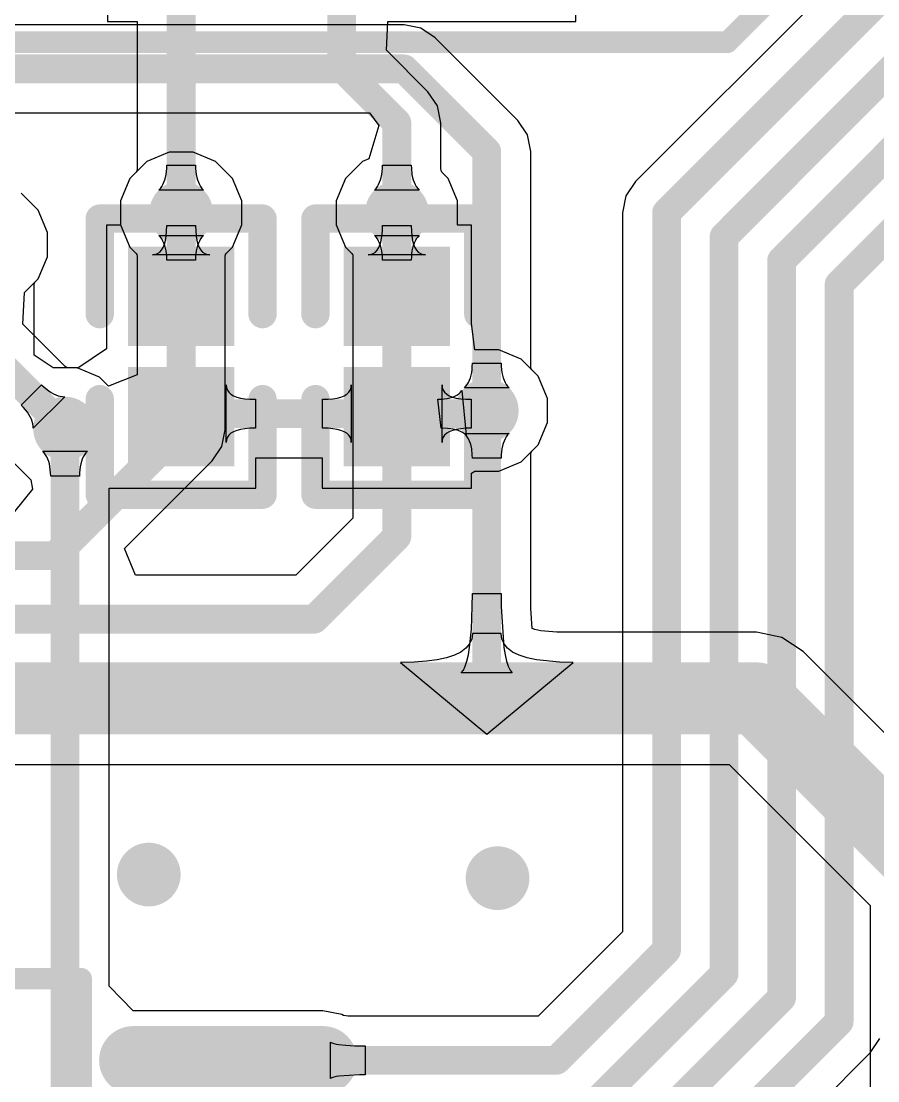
# Model space of a CAD drawing. Header units: millimetres. Extents: x -27 to 79, y -14 to 66.
# Drawn here: x 59.9 to 65.96, y 24.42 to 31.91 of the extents above; entities that cross this region are included whole.
import ezdxf

# ---------------------------------------------------------------- set-up
doc = ezdxf.new("R2010")
doc.units = ezdxf.units.MM
for name, color, linetype in [('BottomLayer', 5, 'Continuous'), ('TopLayer', 1, 'Continuous'), ('TopOverlay', 2, 'Continuous'), ('TopPaste', 8, 'Continuous'), ('TopSolder', 216, 'Continuous'), ('ViaHoleLayer', 16, 'Continuous')]:
    doc.layers.add(name, color=color, linetype=linetype)

msp = doc.modelspace()

# ---------------------------------------------------------------- hatches: boundary and pattern name
at = {"layer": 'BottomLayer'}
h = msp.add_hatch(color=5, dxfattribs=at)
edge = h.paths.add_edge_path()
edge.add_arc((61.03465059999999, 30.5546506), 0.22499828, 0, 360)
h = msp.add_hatch(color=5, dxfattribs=at)
edge = h.paths.add_edge_path()
edge.add_arc((62.55865059999999, 30.5546506), 0.22499828, 0, 360)
h = msp.add_hatch(color=5, dxfattribs=at)
edge = h.paths.add_edge_path()
edge.add_arc((63.19365059999999, 29.1576506), 0.22499828, 0, 360)
h = msp.add_hatch(color=5, dxfattribs=at)
edge = h.paths.add_edge_path()
edge.add_arc((60.21467256, 29.0306506), 0.22499828, 0, 360)
h = msp.add_hatch(color=5, dxfattribs=at)
edge = h.paths.add_edge_path()
edge.add_arc((60.8060506, 25.8810506), 0.22499828, 0, 360)
h = msp.add_hatch(color=5, dxfattribs=at)
edge = h.paths.add_edge_path()
edge.add_arc((63.2698506, 25.8556506), 0.22499828, 0, 360)
at = {"layer": 'TopLayer'}
h = msp.add_hatch(color=1, dxfattribs=at)
edge = h.paths.add_edge_path()
edge.add_arc((61.03465059999999, 30.5546506), 0.22499828, 0, 360)
h = msp.add_hatch(color=1, dxfattribs=at)
edge = h.paths.add_edge_path()
edge.add_arc((62.55865059999999, 30.5546506), 0.22499828, 0, 360)
for points in [[(61.35965375999999, 30.26364788), (61.35965375999999, 29.66364908), (60.70965252, 29.66364908), (60.70965252, 30.26364788)], [(62.88365375999999, 30.26364788), (62.88365375999999, 29.66364908), (62.23365252, 29.66364908), (62.23365252, 30.26364788)], [(61.35965375999999, 29.41364704), (61.35965375999999, 28.81364824), (60.70965252, 28.81364824), (60.70965252, 29.41364704)], [(62.88365375999999, 29.41364704), (62.88365375999999, 28.81364824), (62.23365252, 28.81364824), (62.23365252, 29.41364704)]]:
    msp.add_hatch(color=1, dxfattribs=at).paths.add_polyline_path(points)
h = msp.add_hatch(color=1, dxfattribs=at)
edge = h.paths.add_edge_path()
edge.add_arc((63.19365059999999, 29.1576506), 0.22499828, 0, 360)
h = msp.add_hatch(color=1, dxfattribs=at)
edge = h.paths.add_edge_path()
edge.add_arc((60.21467256, 29.0306506), 0.22499828, 0, 360)
h = msp.add_hatch(color=1, dxfattribs=at)
edge = h.paths.add_edge_path()
edge.add_arc((60.8060506, 25.8810506), 0.22499828, 0, 360)
h = msp.add_hatch(color=1, dxfattribs=at)
edge = h.paths.add_edge_path()
edge.add_arc((63.2698506, 25.8556506), 0.22499828, 0, 360)
h = msp.add_hatch(color=1, dxfattribs=at)
edge = h.paths.add_edge_path()
edge.add_arc((62.03665519999999, 24.5696486), 0.1400048, 270, 450)
edge.add_line((62.03665519999999, 24.7096534), (60.6966528, 24.7096534))
edge.add_arc((60.6966528, 24.5696486), 0.1400048, 90, 270)
edge.add_line((60.6966528, 24.4296438), (62.03665519999999, 24.4296438))
at = {"layer": 'TopPaste'}
for points in [[(61.35965375999999, 30.26364788), (61.35965375999999, 29.66364908), (60.70965252, 29.66364908), (60.70965252, 30.26364788)], [(62.88365375999999, 30.26364788), (62.88365375999999, 29.66364908), (62.23365252, 29.66364908), (62.23365252, 30.26364788)], [(61.35965375999999, 29.41364704), (61.35965375999999, 28.81364824), (60.70965252, 28.81364824), (60.70965252, 29.41364704)], [(62.88365375999999, 29.41364704), (62.88365375999999, 28.81364824), (62.23365252, 28.81364824), (62.23365252, 29.41364704)]]:
    msp.add_hatch(color=8, dxfattribs=at).paths.add_polyline_path(points)
h = msp.add_hatch(color=8, dxfattribs=at)
edge = h.paths.add_edge_path()
edge.add_arc((62.03665519999999, 24.5696486), 0.1400048, 270, 450)
edge.add_line((62.03665519999999, 24.7096534), (60.6966528, 24.7096534))
edge.add_arc((60.6966528, 24.5696486), 0.1400048, 90, 270)
edge.add_line((60.6966528, 24.4296438), (62.03665519999999, 24.4296438))
at = {"layer": 'TopSolder'}
for points in [[(61.41045376, 30.31444788), (61.41045376, 29.61284908), (60.65885252, 29.61284908), (60.65885252, 30.31444788)], [(62.93445376, 30.31444788), (62.93445376, 29.61284908), (62.18285252, 29.61284908), (62.18285252, 30.31444788)], [(61.41045376, 29.46444704), (61.41045376, 28.76284824), (60.65885252, 28.76284824), (60.65885252, 29.46444704)], [(62.93445376, 29.46444704), (62.93445376, 28.76284824), (62.18285252, 28.76284824), (62.18285252, 29.46444704)]]:
    msp.add_hatch(color=216, dxfattribs=at).paths.add_polyline_path(points)
h = msp.add_hatch(color=216, dxfattribs=at)
edge = h.paths.add_edge_path()
edge.add_arc((62.03665519999999, 24.5696486), 0.2416048, 270, 450)
edge.add_line((62.03665519999999, 24.8112534), (60.6966528, 24.8112534))
edge.add_arc((60.6966528, 24.5696486), 0.2416048, 90, 270)
edge.add_line((60.6966528, 24.3280438), (62.03665519999999, 24.3280438))
at = {"layer": 'ViaHoleLayer'}
h = msp.add_hatch(color=16, dxfattribs=at)
edge = h.paths.add_edge_path()
edge.add_arc((61.03465059999999, 30.5546506), 0.0999998, 0, 360)
h = msp.add_hatch(color=16, dxfattribs=at)
edge = h.paths.add_edge_path()
edge.add_arc((62.55865059999999, 30.5546506), 0.0999998, 0, 360)
h = msp.add_hatch(color=16, dxfattribs=at)
edge = h.paths.add_edge_path()
edge.add_arc((63.19365059999999, 29.1576506), 0.0999998, 0, 360)
h = msp.add_hatch(color=16, dxfattribs=at)
edge = h.paths.add_edge_path()
edge.add_arc((60.21467256, 29.0306506), 0.0999998, 0, 360)
h = msp.add_hatch(color=16, dxfattribs=at)
edge = h.paths.add_edge_path()
edge.add_arc((60.8060506, 25.8810506), 0.0999998, 0, 360)
h = msp.add_hatch(color=16, dxfattribs=at)
edge = h.paths.add_edge_path()
edge.add_arc((63.2698506, 25.8556506), 0.0999998, 0, 360)

# ---------------------------------------------------------------- linework, layer by layer
at = {"layer": 'BottomLayer'}
for p, q in [((62.6094506, 31.88142214), (58.03859614, 31.88142214)), ((62.72837848, 31.85776712), (62.6094506, 31.88142214)), ((62.82919869999999, 31.7903987), (62.72837848, 31.85776712)), ((63.41339869999999, 31.20619869999999), (62.82919869999999, 31.7903987)), ((58.0420607, 31.25987906), (62.36523468, 31.25987906)), ((62.36523468, 31.25987906), (62.43125944, 31.17058282)), ((63.48076712, 31.10537848), (63.41339869999999, 31.20619869999999)), ((62.43125944, 31.17058282), (62.36136625999999, 30.93641006)), ((63.50442214, 30.9864506), (63.48076712, 31.10537848)), ((60.94947677999999, 30.98284888), (60.79209583999999, 30.91765978)), ((61.11982442, 30.98284888), (60.94947677999999, 30.98284888)), ((61.27720536, 30.91765978), (61.11982442, 30.98284888)), ((63.50442214, 29.4670607), (63.50442214, 30.9864506)), ((60.79209583999999, 30.91765978), (60.67164142, 30.79720536)), ((61.39765978, 30.79720536), (61.27720536, 30.91765978)), ((62.31609584, 30.91765978), (62.19564142, 30.79720536)), ((62.36136625999999, 30.93641006), (62.31609584, 30.91765978)), ((60.67164142, 30.79720536), (60.60645231999999, 30.63982442)), ((61.46284888, 30.63982442), (61.39765978, 30.79720536)), ((62.19564142, 30.79720536), (62.13045231999999, 30.63982442)), ((60.02433258, 30.57211564), (59.90387816, 30.69257006)), ((60.60645231999999, 30.63982442), (60.60645231999999, 30.46947678)), ((61.46284888, 30.46947678), (61.46284888, 30.63982442)), ((62.13045231999999, 30.63982442), (62.13045231999999, 30.46947678)), ((60.08952168, 30.4147347), (60.02433258, 30.57211564)), ((60.60645231999999, 30.46947678), (60.67164142, 30.31209584)), ((61.39765978, 30.31209584), (61.46284888, 30.46947678)), ((62.13045231999999, 30.46947678), (62.19564142, 30.31209584)), ((60.08952168, 30.24438706), (60.08952168, 30.4147347)), ((60.88777256, 30.38235478), (60.87715028, 30.39396766)), ((60.87715028, 30.39396766), (61.19215092, 30.39396766)), ((60.89727469999999, 30.36943126), (60.88777256, 30.38235478)), ((61.18152863999999, 30.38235478), (61.1720265, 30.36943126)), ((61.19215092, 30.39396766), (61.18152863999999, 30.38235478)), ((62.41177256, 30.38235478), (62.40115028, 30.39396766)), ((62.40115028, 30.39396766), (62.71615092, 30.39396766)), ((62.42127469999999, 30.36943126), (62.41177256, 30.38235478)), ((62.70552863999999, 30.38235478), (62.6960265, 30.36943126)), ((62.71615092, 30.39396766), (62.70552863999999, 30.38235478)), ((60.67164142, 30.31209584), (60.71609904, 30.26763822)), ((60.90565924, 30.35519964), (60.89727469999999, 30.36943126)), ((60.91292617999999, 30.33965738), (60.90565924, 30.35519964)), ((60.91907552, 30.32280448), (60.91292617999999, 30.33965738)), ((60.92410726, 30.30464348), (60.91907552, 30.32280448)), ((61.15022568, 30.32280448), (61.14519394, 30.30464348)), ((61.15637502, 30.33965738), (61.15022568, 30.32280448)), ((61.16364195999999, 30.35519964), (61.15637502, 30.33965738)), ((61.1720265, 30.36943126), (61.16364195999999, 30.35519964)), ((61.35319962, 30.26763568), (61.39765978, 30.31209584)), ((62.19564142, 30.31209584), (62.24009904, 30.26763822)), ((62.42965924, 30.35519964), (62.42127469999999, 30.36943126)), ((62.43692617999999, 30.33965738), (62.42965924, 30.35519964)), ((62.44307551999999, 30.32280448), (62.43692617999999, 30.33965738)), ((62.44810725999999, 30.30464348), (62.44307551999999, 30.32280448)), ((62.67422568, 30.32280448), (62.66919394, 30.30464348)), ((62.68037502, 30.33965738), (62.67422568, 30.32280448)), ((62.68764195999999, 30.35519964), (62.68037502, 30.33965738)), ((62.6960265, 30.36943126), (62.68764195999999, 30.35519964)), ((60.02433258, 30.08700611999999), (60.08952168, 30.24438706)), ((60.71609904, 30.26763822), (60.72053642, 30.26031286)), ((60.72053642, 30.26031286), (60.72085645999999, 30.25962706)), ((60.72085645999999, 30.25962706), (60.7213924, 30.25889808)), ((60.7213924, 30.25889808), (60.72213662, 30.25767126)), ((60.72213662, 30.25767126), (60.72245411999999, 30.25652064)), ((60.72245411999999, 30.25652064), (60.72296974, 30.2539527)), ((60.72296974, 30.2539527), (60.72387906, 30.2452405)), ((60.72387906, 30.2452405), (60.72387906, 29.41082256)), ((60.92801885999999, 30.2851693), (60.92410726, 30.30464348)), ((60.93249179999999, 30.24229664), (60.92801885999999, 30.2851693)), ((60.93305059999999, 30.21889562), (60.93249179999999, 30.24229664)), ((61.1368094, 30.24229664), (61.1362506, 30.21889562)), ((61.13848579999999, 30.26438956), (61.1368094, 30.24229664)), ((61.14128234, 30.2851693), (61.13848579999999, 30.26438956)), ((61.14519394, 30.30464348), (61.14128234, 30.2851693)), ((61.34542214, 30.24870506), (61.34571678, 30.25089708)), ((61.34542214, 29.02265213999999), (61.34542214, 30.24870506)), ((61.34571678, 30.25089708), (61.34684708, 30.25652572)), ((61.34684708, 30.25652572), (61.34716712, 30.2576738)), ((61.34716712, 30.2576738), (61.34789102, 30.25887014)), ((61.34789102, 30.25887014), (61.34844727999999, 30.25962706)), ((61.34844727999999, 30.25962706), (61.34878002, 30.2603408)), ((61.34878002, 30.2603408), (61.35319962, 30.26763568)), ((62.24009904, 30.26763822), (62.24453642, 30.26031286)), ((62.24453642, 30.26031286), (62.24485645999999, 30.25962706)), ((62.24485645999999, 30.25962706), (62.2453924, 30.25889808)), ((62.2453924, 30.25889808), (62.24613662, 30.25767126)), ((62.24613662, 30.25767126), (62.24645412, 30.25652064)), ((62.24645412, 30.25652064), (62.24696974, 30.2539527)), ((62.24696974, 30.2539527), (62.24787906, 30.2452405)), ((62.24787906, 30.2452405), (62.24787906, 28.39737526)), ((62.45201886, 30.2851693), (62.44810725999999, 30.30464348)), ((62.45649179999999, 30.24229664), (62.45201886, 30.2851693)), ((62.4570506, 30.21889562), (62.45649179999999, 30.24229664)), ((62.6608094, 30.24229664), (62.6602506, 30.21889562)), ((62.66248579999999, 30.26438956), (62.6608094, 30.24229664)), ((62.66528234, 30.2851693), (62.66248579999999, 30.26438956)), ((62.66919394, 30.30464348), (62.66528234, 30.2851693)), ((61.1362506, 30.21889562), (60.93305059999999, 30.21889562)), ((62.6602506, 30.21889562), (62.4570506, 30.21889562)), ((59.92907241999999, 29.99174596), (60.02433258, 30.08700611999999)), ((59.91631654, 29.76850282), (59.92907241999999, 29.99174596)), ((60.21564284, 29.46917651999999), (59.91631654, 29.76850282)), ((63.09149179999999, 29.47000456), (63.09205059999999, 29.49340558)), ((63.09205059999999, 29.49340558), (63.2952506, 29.49340558)), ((63.2952506, 29.49340558), (63.2958094, 29.47000456)), ((60.22242718, 29.46367488), (60.21564284, 29.46917651999999)), ((60.22461412, 29.46221946), (60.22242718, 29.46367488)), ((60.22565806, 29.46162764), (60.22461412, 29.46221946)), ((60.2270449, 29.46128728), (60.22565806, 29.46162764)), ((60.22793135999999, 29.46115266), (60.2270449, 29.46128728)), ((60.22864001999999, 29.46089612), (60.22793135999999, 29.46115266)), ((60.23697121999999, 29.45884888), (60.22864001999999, 29.46089612)), ((60.29984637999999, 29.45884888), (60.23697121999999, 29.45884888)), ((60.45722732, 29.39365978), (60.29984637999999, 29.45884888)), ((60.72387906, 29.41082256), (60.52067906, 29.33020804)), ((63.07807552, 29.38949672), (63.08310726, 29.40765772)), ((63.08310726, 29.40765772), (63.08701885999999, 29.4271319)), ((63.08701885999999, 29.4271319), (63.0898154, 29.44791164)), ((63.0898154, 29.44791164), (63.09149179999999, 29.47000456)), ((63.2958094, 29.47000456), (63.30028234, 29.4271319)), ((63.30028234, 29.4271319), (63.30419394, 29.40765772)), ((63.30419394, 29.40765772), (63.30922568, 29.38949672)), ((63.50533146, 29.4583485), (63.50442214, 29.4670607)), ((63.50584708, 29.45578056), (63.50533146, 29.4583485)), ((63.50616457999999, 29.45462994), (63.50584708, 29.45578056)), ((63.50690879999999, 29.45340312), (63.50616457999999, 29.45462994)), ((63.50744474, 29.45267414), (63.50690879999999, 29.45340312)), ((63.50776478, 29.45198834), (63.50744474, 29.45267414)), ((63.51220215999999, 29.44466298), (63.50776478, 29.45198834)), ((63.55665978, 29.40020536), (63.51220215999999, 29.44466298)), ((59.90541739999999, 29.19622304), (60.04910012, 29.33990576)), ((60.04910012, 29.33990576), (60.06604192, 29.3237539)), ((60.52067906, 29.33020804), (60.45722732, 29.39365978)), ((63.04677256, 29.32994642), (63.0562747, 29.34286994)), ((63.0562747, 29.34286994), (63.06465924, 29.35710156)), ((63.06465924, 29.35710156), (63.07192617999999, 29.37264382)), ((63.07192617999999, 29.37264382), (63.07807552, 29.38949672)), ((63.30922568, 29.38949672), (63.31537502, 29.37264382)), ((63.31537502, 29.37264382), (63.32264195999999, 29.35710156)), ((63.32264195999999, 29.35710156), (63.3310265, 29.34286994)), ((63.3310265, 29.34286994), (63.34052864, 29.32994642)), ((63.62184887999999, 29.24282442), (63.55665978, 29.40020536)), ((60.06604192, 29.3237539), (60.09952166, 29.2966013)), ((60.09952166, 29.2966013), (60.11605706, 29.28560056)), ((60.11605706, 29.28560056), (60.1324553, 29.27631432)), ((60.1324553, 29.27631432), (60.14872146, 29.26874512)), ((60.14872146, 29.26874512), (60.16485046, 29.26289296)), ((60.16485046, 29.26289296), (60.18084229999999, 29.25875784)), ((60.18084229999999, 29.25875784), (60.19669952, 29.25633976)), ((63.03615028, 29.31833354), (63.04677256, 29.32994642)), ((63.35115092, 29.31833354), (63.03615028, 29.31833354)), ((63.34052864, 29.32994642), (63.35115092, 29.31833354)), ((59.92156926, 29.17928124), (59.90541739999999, 29.19622304)), ((60.21242211999999, 29.25563872), (59.98968444, 29.03290104)), ((60.19669952, 29.25633976), (60.21242211999999, 29.25563872)), ((63.62184887999999, 29.07247678), (63.62184887999999, 29.24282442)), ((59.93600408, 29.16247406), (59.92156926, 29.17928124)), ((59.94872185999999, 29.1458015), (59.93600408, 29.16247406)), ((59.95972259999999, 29.1292661), (59.94872185999999, 29.1458015)), ((59.96900884, 29.11286786), (59.95972259999999, 29.1292661)), ((59.97657804, 29.0966017), (59.96900884, 29.11286786)), ((59.9824302, 29.0804727), (59.97657804, 29.0966017)), ((59.98656532, 29.06448086), (59.9824302, 29.0804727)), ((59.9889834, 29.04862364), (59.98656532, 29.06448086)), ((59.98968444, 29.03290104), (59.9889834, 29.04862364)), ((63.55665978, 28.91509584), (63.62184887999999, 29.07247678)), ((61.32176711999999, 28.90372426), (61.34542214, 29.02265213999999)), ((63.04677256, 28.98535478), (63.03615028, 28.99696766)), ((63.03615028, 28.99696766), (63.35115092, 28.99696766)), ((63.0562747, 28.97243126), (63.04677256, 28.98535478)), ((63.06465924, 28.95819964), (63.0562747, 28.97243126)), ((63.07192617999999, 28.94265738), (63.06465924, 28.95819964)), ((63.32264195999999, 28.95819964), (63.31537502, 28.94265738)), ((63.3310265, 28.97243126), (63.32264195999999, 28.95819964)), ((63.34052864, 28.98535478), (63.3310265, 28.97243126)), ((63.35115092, 28.99696766), (63.34052864, 28.98535478)), ((61.2543987, 28.80290404), (61.32176711999999, 28.90372426)), ((63.07807552, 28.92580448), (63.07192617999999, 28.94265738)), ((63.08310726, 28.90764348), (63.07807552, 28.92580448)), ((63.08701885999999, 28.8881693), (63.08310726, 28.90764348)), ((63.09149179999999, 28.84529664), (63.08701885999999, 28.8881693)), ((63.30028234, 28.8881693), (63.2974858, 28.86738956)), ((63.30419394, 28.90764348), (63.30028234, 28.8881693)), ((63.30922568, 28.92580448), (63.30419394, 28.90764348)), ((63.31537502, 28.94265738), (63.30922568, 28.92580448)), ((63.51219962, 28.87063568), (63.55665978, 28.91509584)), ((63.09205059999999, 28.82189562), (63.09149179999999, 28.84529664)), ((63.2952506, 28.82189562), (63.09205059999999, 28.82189562)), ((63.2958094, 28.84529664), (63.2952506, 28.82189562)), ((63.2974858, 28.86738956), (63.2958094, 28.84529664)), ((63.50442214, 28.85170506), (63.50471678, 28.85389708)), ((63.50442214, 27.76191552), (63.50442214, 28.85170506)), ((63.50471678, 28.85389708), (63.50584708, 28.85952572)), ((63.50584708, 28.85952572), (63.50616712, 28.8606738)), ((63.50616712, 28.8606738), (63.50689102, 28.86187014)), ((63.50689102, 28.86187014), (63.50744728, 28.86262706)), ((63.50744728, 28.86262706), (63.50778002, 28.8633408)), ((63.50778002, 28.8633408), (63.51219962, 28.87063568)), ((59.85166337999999, 28.78809584), (59.97211525999999, 28.66764396)), ((60.63445074, 28.18295608), (61.2543987, 28.80290404)), ((59.97211525999999, 28.66764396), (59.98537152, 28.60161412)), ((59.98537152, 28.60161412), (59.85659859999999, 28.44442368)), ((62.24787906, 28.39737526), (61.84572594, 27.99522214)), ((60.71221283999999, 27.99522214), (60.63445074, 28.18295608)), ((61.84572594, 27.99522214), (60.71221283999999, 27.99522214)), ((63.09126828, 27.77387638), (63.09205059999999, 27.86644668)), ((63.09126828, 27.77387638), (63.09205059999999, 27.86644668)), ((63.09205059999999, 27.86644668), (63.2952506, 27.86644668)), ((63.09205059999999, 27.86644668), (63.2952506, 27.86644668)), ((63.2952506, 27.86644668), (63.29603292, 27.77387638)), ((63.2952506, 27.86644668), (63.29603292, 27.77387638)), ((63.08501988, 27.61303088), (63.09126828, 27.77387638)), ((63.08501988, 27.61303088), (63.09126828, 27.77387638)), ((63.29603292, 27.77387638), (63.31478066, 27.48457546)), ((63.29603292, 27.77387638), (63.31478066, 27.48457546)), ((63.513716, 27.61850966), (63.50442214, 27.76191552)), ((63.07252054, 27.48457546), (63.08501988, 27.61303088)), ((63.07252054, 27.48457546), (63.08501988, 27.61303088)), ((63.53231642, 27.61242128), (63.513716, 27.61850966)), ((63.57638542, 27.6029293), (63.53231642, 27.61242128)), ((63.08697059999999, 27.5442426), (63.0717306, 27.5096986)), ((63.09205059999999, 27.5828506), (63.08697059999999, 27.5442426)), ((63.2952506, 27.5828506), (63.09205059999999, 27.5828506)), ((63.3003306, 27.5442426), (63.2952506, 27.5828506)), ((63.31557059999999, 27.5096986), (63.3003306, 27.5442426)), ((63.68761963999999, 27.59180664), (63.57638542, 27.6029293)), ((65.0986506, 27.59180664), (63.68761963999999, 27.59180664)), ((65.27704241999999, 27.55632284), (65.0986506, 27.59180664)), ((65.42827147999999, 27.45527148), (65.27704241999999, 27.55632284)), ((63.0463306, 27.4792186), (63.01077059999999, 27.4528026)), ((63.0717306, 27.5096986), (63.0463306, 27.4792186)), ((63.06392772, 27.4324953), (63.07252054, 27.48457546)), ((63.06392772, 27.4324953), (63.07252054, 27.48457546)), ((63.31478066, 27.48457546), (63.32337348, 27.4324953)), ((63.31478066, 27.48457546), (63.32337348, 27.4324953)), ((63.3409706, 27.4792186), (63.31557059999999, 27.5096986)), ((63.3765306, 27.4528026), (63.3409706, 27.4792186)), ((62.76693059999999, 27.3877786), (62.6805706, 27.3816826)), ((62.8431306, 27.3979386), (62.76693059999999, 27.3877786)), ((62.90917059999999, 27.41216259999999), (62.8431306, 27.3979386)), ((62.9650506, 27.4304506), (62.90917059999999, 27.41216259999999)), ((63.01077059999999, 27.4528026), (62.9650506, 27.4304506)), ((63.04205578, 27.352625), (63.0537728, 27.38851012)), ((63.04205578, 27.352625), (63.0537728, 27.38851012)), ((63.0537728, 27.38851012), (63.06392772, 27.4324953)), ((63.0537728, 27.38851012), (63.06392772, 27.4324953)), ((63.32337348, 27.4324953), (63.3335284, 27.38851012)), ((63.32337348, 27.4324953), (63.3335284, 27.38851012)), ((63.3335284, 27.38851012), (63.34524542, 27.352625)), ((63.3335284, 27.38851012), (63.34524542, 27.352625)), ((63.42225059999999, 27.4304506), (63.3765306, 27.4528026)), ((63.47813059999999, 27.41216259999999), (63.42225059999999, 27.4304506)), ((63.5441706, 27.3979386), (63.47813059999999, 27.41216259999999)), ((63.70673059999999, 27.3816826), (63.5441706, 27.3979386)), ((66.69827402, 26.18527148), (65.42827147999999, 27.45527148)), ((62.6805706, 27.3816826), (62.58405059999999, 27.3796506)), ((62.58405059999999, 27.3796506), (63.19365059999999, 26.8716506)), ((63.01393289999999, 27.30514478), (63.02877666, 27.32483486)), ((63.01393289999999, 27.30514478), (63.02877666, 27.32483486)), ((63.02877666, 27.32483486), (63.04205578, 27.352625)), ((63.02877666, 27.32483486), (63.04205578, 27.352625)), ((63.19365059999999, 26.8716506), (63.80325059999999, 27.3796506)), ((63.34524542, 27.352625), (63.35852454, 27.32483486)), ((63.34524542, 27.352625), (63.35852454, 27.32483486)), ((63.35852454, 27.32483486), (63.3733683, 27.30514478)), ((63.35852454, 27.32483486), (63.3733683, 27.30514478)), ((63.80325059999999, 27.3796506), (63.70673059999999, 27.3816826)), ((63.3733683, 27.30514478), (63.01393289999999, 27.30514478)), ((63.3733683, 27.30514478), (63.01393289999999, 27.30514478)), ((63.19365059999999, 26.8716506), (63.19365059999999, 26.8716506)), ((63.19365059999999, 26.8716506), (63.19365059999999, 26.8716506)), ((63.19365059999999, 26.8716506), (63.19365059999999, 26.8716506)), ((63.19365059999999, 26.8716506), (63.19365059999999, 26.8716506)), ((63.19365059999999, 26.8716506), (63.19365059999999, 26.8716506)), ((63.19365059999999, 26.8716506), (63.19365059999999, 26.8716506)), ((63.19365059999999, 26.8716506), (63.19365059999999, 26.8716506)), ((63.19365059999999, 26.8716506), (63.19365059999999, 26.8716506)), ((63.19365059999999, 26.8716506), (63.19365059999999, 26.8716506)), ((63.19365059999999, 26.8716506), (63.19365059999999, 26.8716506)), ((54.17665059999999, 26.65949456), (64.90556488, 26.65949456)), ((64.90556488, 26.65949456), (65.90249456, 25.66256234)), ((65.90249456, 25.66256234), (65.90249456, 22.03161964))]:
    msp.add_line(p, q, dxfattribs=at)
for points, const_width in [([(57.7326506, 31.5706506), (62.6094506, 31.5706506)], 0.2032), ([(62.6094506, 31.5706506), (63.19365059999999, 30.9864506)], 0.2032), ([(63.19365059999999, 29.1576506), (63.19365059999999, 30.9864506)], 0.2032), ([(61.03465059999999, 29.02265213999999), (61.03465059999999, 30.5546506)], 0.2032), ([(62.55865059999999, 28.2686506), (62.55865059999999, 30.5546506)], 0.2032), ([(59.32567255999999, 29.9196506), (60.21467256, 29.0306506)], 0.2032), ([(63.19365059999999, 27.1256506), (63.19365059999999, 29.1576506)], 0.2032), ([(60.14565059999999, 28.13365214), (61.03465059999999, 29.02265213999999)], 0.2032), ([(61.97445059999999, 27.6844506), (62.55865059999999, 28.2686506)], 0.2032), ([(48.70765214, 28.13365214), (60.14565059999999, 28.13365214)], 0.2032), ([(49.09705192, 27.6844506), (61.97445059999999, 27.6844506)], 0.2032), ([(54.17665059999999, 27.1256506), (63.19365059999999, 27.1256506)], 0.508), ([(63.19365059999999, 27.1256506), (65.0986506, 27.1256506)], 0.508), ([(65.0986506, 27.1256506), (66.3686506, 25.8556506)], 0.508), ([(63.19365059999999, 27.0748506), (63.19365059999999, 27.1256506)], 0.2032)]:
    msp.add_lwpolyline(points, dxfattribs=dict(at, const_width=const_width))
for points, const_width in [([(62.55865059999999, 31.5706506, 1), (62.6602506, 31.5706506, 1)], 0.1016), ([(62.55865059999999, 31.5706506, 1), (62.6602506, 31.5706506, 1)], 0.1016), ([(63.1428506, 30.9864506, 1), (63.2444506, 30.9864506, 1)], 0.1016), ([(63.1428506, 30.9864506, 1), (63.2444506, 30.9864506, 1)], 0.1016), ([(60.9838506, 30.5546506, 1), (61.0854506, 30.5546506, 1)], 0.1016), ([(62.5078506, 30.5546506, 1), (62.6094506, 30.5546506, 1)], 0.1016), ([(63.1428506, 29.1576506, 1), (63.2444506, 29.1576506, 1)], 0.1016), ([(63.1428506, 29.1576506, 1), (63.2444506, 29.1576506, 1)], 0.1016), ([(60.16387255999999, 29.0306506, 1), (60.26547255999999, 29.0306506, 1)], 0.1016), ([(60.9838506, 29.02265213999999, 1), (61.0854506, 29.02265213999999, 1)], 0.1016), ([(60.9838506, 29.02265213999999, 1), (61.0854506, 29.02265213999999, 1)], 0.1016), ([(62.5078506, 28.2686506, 1), (62.6094506, 28.2686506, 1)], 0.1016), ([(62.5078506, 28.2686506, 1), (62.6094506, 28.2686506, 1)], 0.1016), ([(60.09485059999999, 28.13365214, 1), (60.1964506, 28.13365214, 1)], 0.1016), ([(60.09485059999999, 28.13365214, 1), (60.1964506, 28.13365214, 1)], 0.1016), ([(61.9236506, 27.6844506, 1), (62.0252506, 27.6844506, 1)], 0.1016), ([(61.9236506, 27.6844506, 1), (62.0252506, 27.6844506, 1)], 0.1016), ([(63.0666506, 27.1256506, 1), (63.32065059999999, 27.1256506, 1)], 0.254), ([(63.0666506, 27.1256506, 1), (63.32065059999999, 27.1256506, 1)], 0.254), ([(64.9716506, 27.1256506, 1), (65.2256506, 27.1256506, 1)], 0.254), ([(64.9716506, 27.1256506, 1), (65.2256506, 27.1256506, 1)], 0.254), ([(63.1428506, 27.1256506, 1), (63.2444506, 27.1256506, 1)], 0.1016), ([(63.1428506, 27.1256506, 1), (63.2444506, 27.1256506, 1)], 0.1016), ([(63.1428506, 27.0748506, 1), (63.2444506, 27.0748506, 1)], 0.1016)]:
    msp.add_lwpolyline(points, format="xyb", close=True, dxfattribs=dict(at, const_width=const_width))
at = {"layer": 'TopLayer'}
for p, q in [((60.51545174, 34.11184948), (60.51545174, 31.90545308)), ((63.82185102, 31.90545308), (63.82185102, 32.73245168)), ((65.94217189999999, 32.4726681), (64.2439025, 30.7743987)), ((60.51545174, 31.90545308), (60.72387906, 31.90545308)), ((60.72387906, 31.90545308), (60.72387906, 30.86059613999999)), ((62.48554686, 31.70225308), (62.49420317999999, 31.90545308)), ((62.49420317999999, 31.90545308), (63.82185102, 31.90545308)), ((62.77840123999999, 31.4093987), (62.48554686, 31.70225308)), ((62.84576711999999, 31.30857848), (62.77840123999999, 31.4093987)), ((62.86942213999999, 31.1896506), (62.84576711999999, 31.30857848)), ((62.86942213999999, 30.8640607), (62.86942213999999, 31.1896506)), ((60.71610157999999, 30.84166552), (60.67164142, 30.79720536)), ((60.72052118, 30.8489604), (60.71610157999999, 30.84166552)), ((60.72085392, 30.84967414), (60.72052118, 30.8489604)), ((60.72141018, 30.85043106), (60.72085392, 30.84967414)), ((60.72213408, 30.8516274), (60.72141018, 30.85043106)), ((60.72245411999999, 30.85277548), (60.72213408, 30.8516274)), ((60.72358441999999, 30.85840412), (60.72245411999999, 30.85277548)), ((60.72387906, 30.86059613999999), (60.72358441999999, 30.85840412)), ((60.92801885999999, 30.8241319), (60.9308154, 30.84491164)), ((60.9308154, 30.84491164), (60.93249179999999, 30.86700456)), ((60.93249179999999, 30.86700456), (60.93305059999999, 30.89040558)), ((60.93305059999999, 30.89040558), (61.1362506, 30.89040558)), ((61.1362506, 30.89040558), (61.1368094, 30.86700456)), ((61.1368094, 30.86700456), (61.14128234, 30.8241319)), ((62.45201886, 30.8241319), (62.4548154, 30.84491164)), ((62.4548154, 30.84491164), (62.45649179999999, 30.86700456)), ((62.45649179999999, 30.86700456), (62.4570506, 30.89040558)), ((62.4570506, 30.89040558), (62.6602506, 30.89040558)), ((62.6602506, 30.89040558), (62.6608094, 30.86700456)), ((62.6608094, 30.86700456), (62.66528234, 30.8241319)), ((62.87033146, 30.8553485), (62.86942213999999, 30.8640607)), ((62.87084708, 30.85278056), (62.87033146, 30.8553485)), ((62.87116457999999, 30.85162994), (62.87084708, 30.85278056)), ((62.87190879999999, 30.85040312), (62.87116457999999, 30.85162994)), ((62.87244474, 30.84967414), (62.87190879999999, 30.85040312)), ((62.87276477999999, 30.84898834), (62.87244474, 30.84967414)), ((62.87720216, 30.84166298), (62.87276477999999, 30.84898834)), ((62.92165977999999, 30.79720536), (62.87720216, 30.84166298)), ((60.67164142, 30.79720536), (60.60645231999999, 30.63982442)), ((60.89727469999999, 30.73986993999999), (60.90565924, 30.75410156)), ((60.90565924, 30.75410156), (60.91292617999999, 30.76964382)), ((60.91292617999999, 30.76964382), (60.91907552, 30.78649672)), ((60.91907552, 30.78649672), (60.92410726, 30.80465771999999)), ((60.92410726, 30.80465771999999), (60.92801885999999, 30.8241319)), ((61.14128234, 30.8241319), (61.14519394, 30.80465771999999)), ((61.14519394, 30.80465771999999), (61.15022568, 30.78649672)), ((61.15022568, 30.78649672), (61.15637502, 30.76964382)), ((61.15637502, 30.76964382), (61.16364195999999, 30.75410156)), ((61.16364195999999, 30.75410156), (61.1720265, 30.73986993999999)), ((62.42127469999999, 30.73986993999999), (62.42965924, 30.75410156)), ((62.42965924, 30.75410156), (62.43692617999999, 30.76964382)), ((62.43692617999999, 30.76964382), (62.44307551999999, 30.78649672)), ((62.44307551999999, 30.78649672), (62.44810725999999, 30.80465771999999)), ((62.44810725999999, 30.80465771999999), (62.45201886, 30.8241319)), ((62.66528234, 30.8241319), (62.66919394, 30.80465771999999)), ((62.66919394, 30.80465771999999), (62.67422568, 30.78649672)), ((62.67422568, 30.78649672), (62.68037502, 30.76964382)), ((62.68037502, 30.76964382), (62.68764195999999, 30.75410156)), ((62.68764195999999, 30.75410156), (62.6960265, 30.73986993999999)), ((62.98684888, 30.63982442), (62.92165977999999, 30.79720536)), ((64.2439025, 30.7743987), (64.17653408, 30.67357848)), ((60.02433258, 30.57211564), (59.90387816, 30.69257006)), ((60.87715028, 30.71533354), (60.88777256, 30.72694642)), ((61.19215092, 30.71533354), (60.87715028, 30.71533354)), ((60.88777256, 30.72694642), (60.89727469999999, 30.73986993999999)), ((61.1720265, 30.73986993999999), (61.18152863999999, 30.72694642)), ((61.18152863999999, 30.72694642), (61.19215092, 30.71533354)), ((62.40115028, 30.71533354), (62.41177256, 30.72694642)), ((62.71615092, 30.71533354), (62.40115028, 30.71533354)), ((62.41177256, 30.72694642), (62.42127469999999, 30.73986993999999)), ((62.6960265, 30.73986993999999), (62.70552863999999, 30.72694642)), ((62.70552863999999, 30.72694642), (62.71615092, 30.71533354)), ((60.60645231999999, 30.63982442), (60.60645231999999, 30.46947932)), ((62.98684888, 30.46947932), (62.98684888, 30.63982442)), ((64.17653408, 30.67357848), (64.15287905999999, 30.5546506)), ((60.08952168, 30.4147347), (60.02433258, 30.57211564)), ((64.15287905999999, 30.5546506), (64.15287905999999, 25.47637526)), ((60.60469463999999, 30.46684788), (60.50645252, 30.46684788)), ((60.50645252, 30.46684788), (60.50645252, 29.59321234)), ((60.60645231999999, 30.46947932), (60.60469463999999, 30.46684788)), ((60.9320346, 30.42461276), (60.93305059999999, 30.46379988)), ((60.93305059999999, 30.46379988), (61.1362506, 30.46379988)), ((61.1362506, 30.46379988), (61.1372666, 30.42461276)), ((62.4560346, 30.42461276), (62.4570506, 30.46379988)), ((62.4570506, 30.46379988), (62.6602506, 30.46379988)), ((62.6602506, 30.46379988), (62.66126659999999, 30.42461276)), ((62.98860656, 30.46684788), (62.98684888, 30.46947932)), ((63.08685376, 30.46684788), (62.98860656, 30.46684788)), ((63.08685376, 29.77358282), (63.08685376, 30.46684788)), ((60.08952168, 30.24438706), (60.08952168, 30.4147347)), ((60.88777256, 30.38235478), (60.87715028, 30.39396766)), ((60.87715028, 30.39396766), (61.19215092, 30.39396766)), ((60.89727469999999, 30.36943126), (60.88777256, 30.38235478)), ((60.92390659999999, 30.3586134), (60.9289866, 30.3895506)), ((60.9289866, 30.3895506), (60.9320346, 30.42461276)), ((61.1372666, 30.42461276), (61.1403146, 30.3895506)), ((61.1403146, 30.3895506), (61.1453946, 30.3586134)), ((61.18152863999999, 30.38235478), (61.1720265, 30.36943126)), ((61.19215092, 30.39396766), (61.18152863999999, 30.38235478)), ((62.41177256, 30.38235478), (62.40115028, 30.39396766)), ((62.40115028, 30.39396766), (62.71615092, 30.39396766)), ((62.42127469999999, 30.36943126), (62.41177256, 30.38235478)), ((62.4479066, 30.3586134), (62.4529866, 30.3895506)), ((62.4529866, 30.3895506), (62.4560346, 30.42461276)), ((62.66126659999999, 30.42461276), (62.6643146, 30.3895506)), ((62.6643146, 30.3895506), (62.6693946, 30.3586134)), ((62.70552863999999, 30.38235478), (62.6960265, 30.36943126)), ((62.71615092, 30.39396766), (62.70552863999999, 30.38235478)), ((60.89647459999999, 30.29055156), (60.9076506, 30.30911388)), ((60.90565924, 30.35519964), (60.89727469999999, 30.36943126)), ((60.91292617999999, 30.33965738), (60.90565924, 30.35519964)), ((60.9076506, 30.30911388), (60.9167946, 30.33180116)), ((60.91907552, 30.32280448), (60.91292617999999, 30.33965738)), ((60.9167946, 30.33180116), (60.92390659999999, 30.3586134)), ((60.92410726, 30.30464348), (60.91907552, 30.32280448)), ((61.15022568, 30.32280448), (61.14519394, 30.30464348)), ((61.1453946, 30.3586134), (61.1525066, 30.33180116)), ((61.15637502, 30.33965738), (61.15022568, 30.32280448)), ((61.1525066, 30.33180116), (61.16165059999999, 30.30911388)), ((61.16364195999999, 30.35519964), (61.15637502, 30.33965738)), ((61.16165059999999, 30.30911388), (61.1728266, 30.29055156)), ((61.1720265, 30.36943126), (61.16364195999999, 30.35519964)), ((62.42047459999999, 30.29055156), (62.4316506, 30.30911388)), ((62.42965924, 30.35519964), (62.42127469999999, 30.36943126)), ((62.43692617999999, 30.33965738), (62.42965924, 30.35519964)), ((62.4316506, 30.30911388), (62.44079459999999, 30.33180116)), ((62.44307551999999, 30.32280448), (62.43692617999999, 30.33965738)), ((62.44079459999999, 30.33180116), (62.4479066, 30.3586134)), ((62.44810725999999, 30.30464348), (62.44307551999999, 30.32280448)), ((62.67422568, 30.32280448), (62.66919394, 30.30464348)), ((62.6693946, 30.3586134), (62.6765066, 30.33180116)), ((62.68037502, 30.33965738), (62.67422568, 30.32280448)), ((62.6765066, 30.33180116), (62.6856506, 30.30911388)), ((62.68764195999999, 30.35519964), (62.68037502, 30.33965738)), ((62.6856506, 30.30911388), (62.6968266, 30.29055156)), ((62.6960265, 30.36943126), (62.68764195999999, 30.35519964)), ((60.02433258, 30.08700611999999), (60.08952168, 30.24438706)), ((60.8314506, 30.25755188), (60.85075459999999, 30.25961436)), ((61.23785059999999, 30.25755188), (60.8314506, 30.25755188)), ((60.85075459999999, 30.25961436), (60.8680266, 30.2658018)), ((60.8680266, 30.2658018), (60.8832666, 30.2761142)), ((60.8832666, 30.2761142), (60.89647459999999, 30.29055156)), ((60.92801885999999, 30.2851693), (60.92410726, 30.30464348)), ((60.93249179999999, 30.24229664), (60.92801885999999, 30.2851693)), ((60.93305059999999, 30.21889562), (60.93249179999999, 30.24229664)), ((61.1368094, 30.24229664), (61.1362506, 30.21889562)), ((61.13848579999999, 30.26438956), (61.1368094, 30.24229664)), ((61.14128234, 30.2851693), (61.13848579999999, 30.26438956)), ((61.14519394, 30.30464348), (61.14128234, 30.2851693)), ((61.1728266, 30.29055156), (61.18603459999999, 30.2761142)), ((61.18603459999999, 30.2761142), (61.20127459999999, 30.2658018)), ((61.20127459999999, 30.2658018), (61.2185466, 30.25961436)), ((61.2185466, 30.25961436), (61.23785059999999, 30.25755188)), ((62.3554506, 30.25755188), (62.3747546, 30.25961436)), ((62.7618506, 30.25755188), (62.3554506, 30.25755188)), ((62.3747546, 30.25961436), (62.3920266, 30.2658018)), ((62.3920266, 30.2658018), (62.4072666, 30.2761142)), ((62.4072666, 30.2761142), (62.42047459999999, 30.29055156)), ((62.45201886, 30.2851693), (62.44810725999999, 30.30464348)), ((62.45649179999999, 30.24229664), (62.45201886, 30.2851693)), ((62.4570506, 30.21889562), (62.45649179999999, 30.24229664)), ((62.6608094, 30.24229664), (62.6602506, 30.21889562)), ((62.66248579999999, 30.26438956), (62.6608094, 30.24229664)), ((62.66528234, 30.2851693), (62.66248579999999, 30.26438956)), ((62.66919394, 30.30464348), (62.66528234, 30.2851693)), ((62.6968266, 30.29055156), (62.71003459999999, 30.2761142)), ((62.71003459999999, 30.2761142), (62.72527459999999, 30.2658018)), ((62.72527459999999, 30.2658018), (62.7425466, 30.25961436)), ((62.7425466, 30.25961436), (62.7618506, 30.25755188)), ((61.1362506, 30.21889562), (60.93305059999999, 30.21889562)), ((62.6602506, 30.21889562), (62.4570506, 30.21889562)), ((60.00190945999999, 30.064583), (60.02433258, 30.08700611999999)), ((59.99564328, 30.04180428), (59.99598109999999, 30.0447329)), ((59.99564328, 29.5482899), (59.99564328, 30.04180428)), ((59.99598109999999, 30.0447329), (59.99732984, 30.0526069)), ((59.99732984, 30.0526069), (59.99861762, 30.05808314)), ((59.99861762, 30.05808314), (59.99930342, 30.06030564)), ((59.99930342, 30.06030564), (60.00088329999999, 30.06242654)), ((60.00088329999999, 30.06242654), (60.00190945999999, 30.064583)), ((63.10847932, 29.58584888), (63.08685376, 29.77358282)), ((60.50645252, 29.59321234), (60.3057341, 29.45747474)), ((63.27882442, 29.58584888), (63.10847932, 29.58584888)), ((63.43620536, 29.52065978), (63.27882442, 29.58584888)), ((60.12950127999999, 29.45884888), (59.99564328, 29.5482899)), ((63.55665978, 29.40020536), (63.43620536, 29.52065978)), ((60.29984637999999, 29.45884888), (60.12950127999999, 29.45884888)), ((60.30325252, 29.45743918), (60.29984637999999, 29.45884888)), ((60.3057341, 29.45747474), (60.30325252, 29.45743918)), ((61.35355776, 28.93244912), (61.35355776, 29.33884912)), ((61.35355776, 29.33884912), (61.35562023999999, 29.31954512)), ((62.23466852, 29.31954512), (62.23670052, 29.33884912)), ((62.23670052, 29.33884912), (62.23670052, 28.93244912)), ((62.87755776, 28.93244912), (62.87755776, 29.33884912)), ((62.87755776, 29.33884912), (62.87962023999999, 29.31954512)), ((63.62184887999999, 29.24282442), (63.55665978, 29.40020536)), ((61.35562023999999, 29.31954512), (61.36180768, 29.30227312)), ((61.36180768, 29.30227312), (61.37212007999999, 29.28703312)), ((61.37212007999999, 29.28703312), (61.38655744, 29.27382512)), ((61.38655744, 29.27382512), (61.40511976, 29.26264912)), ((61.40511976, 29.26264912), (61.42780704, 29.25350512)), ((62.16354851999999, 29.25350512), (62.18590051999999, 29.26264912)), ((62.18590051999999, 29.26264912), (62.20418852, 29.27382512)), ((62.20418852, 29.27382512), (62.21841251999999, 29.28703312)), ((62.21841251999999, 29.28703312), (62.22857251999999, 29.30227312)), ((62.22857251999999, 29.30227312), (62.23466852, 29.31954512)), ((62.87962023999999, 29.31954512), (62.88580768, 29.30227312)), ((62.88580768, 29.30227312), (62.89612008, 29.28703312)), ((62.89612008, 29.28703312), (62.91055744, 29.27382512)), ((62.91055744, 29.27382512), (62.92911976, 29.26264912)), ((62.92911976, 29.26264912), (62.95180704000001, 29.25350512)), ((62.9510933, 29.2526085), (62.96739248, 29.2593649)), ((62.96739248, 29.2593649), (62.98226926, 29.26735066)), ((62.98226926, 29.26735066), (62.99571856, 29.27656578)), ((62.99571856, 29.27656578), (63.00774038, 29.28701026)), ((63.00774038, 29.28701026), (63.01833726, 29.2986841)), ((63.01833726, 29.2986841), (63.04913984, 28.98519476)), ((61.42780704, 29.25350512), (61.45461928, 29.24639312)), ((61.45461928, 29.24639312), (61.48555647999999, 29.24131312)), ((61.48555647999999, 29.24131312), (61.52061864, 29.23826512)), ((61.52061864, 29.23826512), (61.55980576, 29.23724911999999)), ((61.55980576, 29.23724911999999), (61.55980576, 29.03404912)), ((62.03350052, 29.23724911999999), (62.07210851999999, 29.23826512)), ((62.03350052, 29.03404912), (62.03350052, 29.23724911999999)), ((62.07210851999999, 29.23826512), (62.10665251999999, 29.24131312)), ((62.10665251999999, 29.24131312), (62.13713252, 29.24639312)), ((62.13713252, 29.24639312), (62.16354851999999, 29.25350512)), ((62.84820043999999, 29.23724911999999), (62.87163193999999, 29.2378638)), ((62.87064133999999, 29.03404912), (62.84820043999999, 29.23724911999999)), ((62.87163193999999, 29.2378638), (62.89363596, 29.2397053)), ((62.89363596, 29.2397053), (62.91421503999999, 29.2427787)), ((62.91421503999999, 29.2427787), (62.93336664, 29.24707892)), ((62.93336664, 29.24707892), (62.9510933, 29.2526085)), ((62.95180704000001, 29.25350512), (62.97861928, 29.24639312)), ((62.97861928, 29.24639312), (63.00955647999999, 29.24131312)), ((63.00955647999999, 29.24131312), (63.04461863999999, 29.23826512)), ((63.04461863999999, 29.23826512), (63.08380576, 29.23724911999999)), ((63.08380576, 29.23724911999999), (63.08380576, 29.03404912)), ((63.62184887999999, 29.07247678), (63.62184887999999, 29.24282442)), ((61.52061864, 29.03303312), (61.48555647999999, 29.02998512)), ((61.55980576, 29.03404912), (61.52061864, 29.03303312)), ((62.07210851999999, 29.03303312), (62.03350052, 29.03404912)), ((62.10665251999999, 29.02998512), (62.07210851999999, 29.03303312)), ((62.9162445, 29.03209586), (62.87064133999999, 29.03404912)), ((63.04461863999999, 29.03303312), (63.00955647999999, 29.02998512)), ((63.08380576, 29.03404912), (63.04461863999999, 29.03303312)), ((63.55665978, 28.91509584), (63.62184887999999, 29.07247678)), ((61.36180768, 28.96902512), (61.35562023999999, 28.95175312)), ((61.37212007999999, 28.98426512), (61.36180768, 28.96902512)), ((61.38655744, 28.99747312), (61.37212007999999, 28.98426512)), ((61.40511976, 29.00864912), (61.38655744, 28.99747312)), ((61.42780704, 29.01779312), (61.40511976, 29.00864912)), ((61.45461928, 29.02490512), (61.42780704, 29.01779312)), ((61.48555647999999, 29.02998512), (61.45461928, 29.02490512)), ((62.13713252, 29.02490512), (62.10665251999999, 29.02998512)), ((62.16354851999999, 29.01779312), (62.13713252, 29.02490512)), ((62.18590051999999, 29.00864912), (62.16354851999999, 29.01779312)), ((62.20418852, 28.99747312), (62.18590051999999, 29.00864912)), ((62.21841251999999, 28.98426512), (62.20418852, 28.99747312)), ((62.22857251999999, 28.96902512), (62.21841251999999, 28.98426512)), ((62.23466852, 28.95175312), (62.22857251999999, 28.96902512)), ((62.88580768, 28.96902512), (62.87962023999999, 28.95175312)), ((62.89612008, 28.98426512), (62.88580768, 28.96902512)), ((62.91055744, 28.99747312), (62.89612008, 28.98426512)), ((62.92911976, 29.00864912), (62.91055744, 28.99747312)), ((62.93718934, 29.02965238), (62.9162445, 29.03209586)), ((62.95180704000001, 29.01779312), (62.92911976, 29.00864912)), ((62.95689466, 29.026231), (62.93718934, 29.02965238)), ((62.97861928, 29.02490512), (62.95180704000001, 29.01779312)), ((62.97536299999999, 29.02183426), (62.95689466, 29.026231)), ((62.99259435999999, 29.01646216), (62.97536299999999, 29.02183426)), ((63.00955647999999, 29.02998512), (62.97861928, 29.02490512)), ((63.00858874, 29.01010962), (62.99259435999999, 29.01646216)), ((63.0233436, 29.00278171999999), (63.00858874, 29.01010962)), ((63.03686148, 28.99447592), (63.0233436, 29.00278171999999)), ((63.04913984, 28.98519476), (63.03686148, 28.99447592)), ((61.35562023999999, 28.95175312), (61.35355776, 28.93244912)), ((62.23670052, 28.93244912), (62.23466852, 28.95175312)), ((62.87962023999999, 28.95175312), (62.87755776, 28.93244912)), ((63.43620536, 28.79464142), (63.55665978, 28.91509584)), ((60.06779451999999, 28.85835478), (60.05717223999999, 28.86996766)), ((60.05717223999999, 28.86996766), (60.37217287999999, 28.86996766)), ((60.07729665999999, 28.84543126), (60.06779451999999, 28.85835478)), ((60.0856812, 28.83119964), (60.07729665999999, 28.84543126)), ((60.09294814, 28.81565738), (60.0856812, 28.83119964)), ((60.09909748, 28.79880448), (60.09294814, 28.81565738)), ((60.33639698, 28.81565738), (60.33024763999999, 28.79880448)), ((60.34366392, 28.83119964), (60.33639698, 28.81565738)), ((60.35204845999999, 28.84543126), (60.34366392, 28.83119964)), ((60.36155059999999, 28.85835478), (60.35204845999999, 28.84543126)), ((60.37217287999999, 28.86996766), (60.36155059999999, 28.85835478)), ((61.56285376, 28.61044824), (61.56285376, 28.82487758)), ((61.56285376, 28.82487758), (62.03045252, 28.82487758)), ((62.03045252, 28.82487758), (62.03045252, 28.61044824)), ((60.10412922, 28.78064348), (60.09909748, 28.79880448)), ((60.10804082, 28.7611693), (60.10412922, 28.78064348)), ((60.11251376, 28.71829663999999), (60.10804082, 28.7611693)), ((60.31850776, 28.74038956), (60.31683136, 28.71829663999999)), ((60.3213043, 28.7611693), (60.31850776, 28.74038956)), ((60.3252159, 28.78064348), (60.3213043, 28.7611693)), ((60.33024763999999, 28.79880448), (60.3252159, 28.78064348)), ((63.27882442, 28.72945232), (63.43620536, 28.79464142)), ((60.11307256, 28.69489562), (60.11251376, 28.71829663999999)), ((60.31627256, 28.69489562), (60.11307256, 28.69489562)), ((60.31683136, 28.71829663999999), (60.31627256, 28.69489562)), ((63.08685376, 28.71500226), (63.10847932, 28.72945232)), ((63.08685376, 28.61044824), (63.08685376, 28.71500226)), ((63.10847932, 28.72945232), (63.27882442, 28.72945232)), ((60.52544409999999, 25.09270318), (60.52544409999999, 28.61044824)), ((60.52544409999999, 28.61044824), (61.56285376, 28.61044824)), ((62.03045252, 28.61044824), (63.08685376, 28.61044824)), ((64.15287905999999, 25.47637526), (63.55692394, 24.88042014)), ((60.69665534, 24.91957678), (60.52544409999999, 25.09270318)), ((62.03665519999999, 24.91957678), (60.69665534, 24.91957678)), ((62.17056653999999, 24.8929398), (62.03665519999999, 24.91957678)), ((62.18096276, 24.8859929), (62.17056653999999, 24.8929398)), ((62.21475492, 24.88220068), (62.18096276, 24.8859929)), ((62.2482372, 24.88042014), (62.21475492, 24.88220068)), ((63.55692394, 24.88042014), (62.2482372, 24.88042014)), ((62.09009172, 24.44063946), (62.09009172, 24.69865774)), ((62.09009172, 24.69865774), (62.09991897999999, 24.69345074)), ((62.09991897999999, 24.69345074), (62.11298727999999, 24.68878984)), ((65.90259869999998, 24.62289462), (65.96996711999999, 24.72371484)), ((62.11298727999999, 24.68878984), (62.12930169999999, 24.68468012)), ((62.12930169999999, 24.68468012), (62.14885716, 24.6811165)), ((62.14885716, 24.6811165), (62.1977039, 24.67563518)), ((62.1977039, 24.67563518), (62.25952242, 24.67234588)), ((62.25952242, 24.67234588), (62.33431526, 24.6712486)), ((62.33431526, 24.6712486), (62.33431526, 24.4680486)), ((64.12960758, 22.8499035), (65.90259869999998, 24.62289462)), ((62.09991897999999, 24.44584646), (62.09009172, 24.44063946)), ((62.11298727999999, 24.45050736), (62.09991897999999, 24.44584646)), ((62.12930169999999, 24.45461708), (62.11298727999999, 24.45050736)), ((62.14885716, 24.4581807), (62.12930169999999, 24.45461708)), ((62.29529578, 24.46777428), (62.14885716, 24.4581807)), ((62.33431526, 24.4680486), (62.29529578, 24.46777428))]:
    msp.add_line(p, q, dxfattribs=at)
at = {"layer": 'TopLayer', "const_width": 0.2032}
for points in [[(61.03465059999999, 30.5546506), (61.03465059999999, 32.97465084)], [(62.16865138, 31.57964982), (62.16865138, 33.00865128)], [(64.4636506, 30.5546506), (66.16192, 32.25292)], [(64.8700506, 30.38631464), (66.23665695999999, 31.752921)], [(62.16865138, 31.57964982), (62.55865059999999, 31.1896506)], [(65.2764506, 30.21797868), (66.31139392, 31.25292199999999)], [(62.55865059999999, 30.5546506), (62.55865059999999, 31.1896506)], [(65.6828506, 30.04964271999999), (66.38613088, 30.752923)], [(61.03465059999999, 29.96365102), (61.03465059999999, 30.5546506)], [(62.55865059999999, 29.96365102), (62.55865059999999, 30.5546506)], [(64.4636506, 25.3476506), (64.4636506, 30.5546506)], [(64.8700506, 25.17931464), (64.8700506, 30.38631464)], [(65.2764506, 25.01097868), (65.2764506, 30.21797868)], [(65.6828506, 24.84264272), (65.6828506, 30.04964271999999)], [(61.03465059999999, 29.96365102), (61.03465314, 29.96364848)], [(62.55865059999999, 29.96365102), (62.55865313999999, 29.96364848)], [(63.17164912, 29.13564912), (63.19365059999999, 29.1576506)], [(61.03465314, 29.11364764), (61.05665462, 29.13564912)], [(61.05665462, 29.13564912), (63.17164912, 29.13564912)], [(60.21467256, 21.00935092), (60.21467256, 29.0306506)], [(63.68564859999999, 24.5696486), (64.4636506, 25.3476506)], [(63.76038556, 24.0696496), (64.8700506, 25.17931464)], [(63.83512251999999, 23.5696506), (65.2764506, 25.01097868)], [(63.90985947999999, 23.0696516), (65.6828506, 24.84264272)], [(61.366654, 24.5696486), (63.68564859999999, 24.5696486)]]:
    msp.add_lwpolyline(points, dxfattribs=at)
at = {"layer": 'TopLayer', "const_width": 0.1016}
for points in [[(62.11785138, 31.57964982, 1), (62.21945138, 31.57964982, 1)], [(62.11785138, 31.57964982, 1), (62.21945138, 31.57964982, 1)], [(62.5078506, 31.1896506, 1), (62.6094506, 31.1896506, 1)], [(62.5078506, 31.1896506, 1), (62.6094506, 31.1896506, 1)], [(60.9838506, 30.5546506, 1), (61.0854506, 30.5546506, 1)], [(60.9838506, 30.5546506, 1), (61.0854506, 30.5546506, 1)], [(62.5078506, 30.5546506, 1), (62.6094506, 30.5546506, 1)], [(62.5078506, 30.5546506, 1), (62.6094506, 30.5546506, 1)], [(64.4128506, 30.5546506, 1), (64.51445059999999, 30.5546506, 1)], [(64.4128506, 30.5546506, 1), (64.51445059999999, 30.5546506, 1)], [(64.81925059999999, 30.38631464, 1), (64.9208506, 30.38631464, 1)], [(64.81925059999999, 30.38631464, 1), (64.9208506, 30.38631464, 1)], [(65.2256506, 30.21797868, 1), (65.3272506, 30.21797868, 1)], [(65.2256506, 30.21797868, 1), (65.3272506, 30.21797868, 1)], [(65.6320506, 30.04964271999999, 1), (65.73365059999999, 30.04964271999999, 1)], [(65.6320506, 30.04964271999999, 1), (65.73365059999999, 30.04964271999999, 1)], [(60.9838506, 29.96365102, 1), (61.0854506, 29.96365102, 1)], [(60.9838506, 29.96365102, 1), (61.0854506, 29.96365102, 1)], [(60.98385313999999, 29.96364848, 1), (61.08545314, 29.96364848, 1)], [(62.5078506, 29.96365102, 1), (62.6094506, 29.96365102, 1)], [(62.5078506, 29.96365102, 1), (62.6094506, 29.96365102, 1)], [(62.50785313999999, 29.96364848, 1), (62.60945314, 29.96364848, 1)], [(63.1428506, 29.1576506, 1), (63.2444506, 29.1576506, 1)], [(60.98385313999999, 29.11364764, 1), (61.08545314, 29.11364764, 1)], [(61.00585461999999, 29.13564912, 1), (61.10745461999999, 29.13564912, 1)], [(61.00585461999999, 29.13564912, 1), (61.10745461999999, 29.13564912, 1)], [(63.12084912, 29.13564912, 1), (63.22244912, 29.13564912, 1)], [(63.12084912, 29.13564912, 1), (63.22244912, 29.13564912, 1)], [(60.16387255999999, 29.0306506, 1), (60.26547255999999, 29.0306506, 1)], [(64.4128506, 25.3476506, 1), (64.51445059999999, 25.3476506, 1)], [(64.4128506, 25.3476506, 1), (64.51445059999999, 25.3476506, 1)], [(64.81925059999999, 25.17931464, 1), (64.9208506, 25.17931464, 1)], [(64.81925059999999, 25.17931464, 1), (64.9208506, 25.17931464, 1)], [(65.2256506, 25.01097868, 1), (65.3272506, 25.01097868, 1)], [(65.2256506, 25.01097868, 1), (65.3272506, 25.01097868, 1)], [(65.6320506, 24.84264272, 1), (65.73365059999999, 24.84264272, 1)], [(65.6320506, 24.84264272, 1), (65.73365059999999, 24.84264272, 1)], [(61.315854, 24.5696486, 1), (61.417454, 24.5696486, 1)], [(63.6348486, 24.5696486, 1), (63.7364486, 24.5696486, 1)], [(63.6348486, 24.5696486, 1), (63.7364486, 24.5696486, 1)]]:
    msp.add_lwpolyline(points, format="xyb", close=True, dxfattribs=at)
at = {"layer": 'TopOverlay'}
for points, const_width in [([(64.89365228, 31.75865124), (65.28905154, 32.1540505)], 0.1524), ([(48.59365185999999, 31.75865124), (64.89365228, 31.75865124)], 0.1524), ([(60.45965047999999, 29.83865), (60.45965047999999, 30.51364992)], 0.1999996), ([(60.45965047999999, 30.51364992), (61.60965072, 30.51364992)], 0.1999996), ([(61.60965072, 29.83865), (61.60965072, 30.51364992)], 0.1999996), ([(61.98365047999999, 29.83865), (61.98365047999999, 30.51364992)], 0.1999996), ([(61.98365047999999, 30.51364992), (63.13365072, 30.51364992)], 0.1999996), ([(63.13365072, 29.83865), (63.13365072, 30.51364992)], 0.1999996), ([(60.45965047999999, 28.56365128), (60.45965047999999, 29.2386512)], 0.1999996), ([(61.60965072, 28.56365128), (61.60965072, 29.2386512)], 0.1999996), ([(61.98365047999999, 28.56365128), (61.98365047999999, 29.2386512)], 0.1999996), ([(63.13365072, 28.56365128), (63.13365072, 29.2386512)], 0.1999996), ([(60.45965047999999, 28.56365128), (61.60965072, 28.56365128)], 0.1999996), ([(61.98365047999999, 28.56365128), (63.13365072, 28.56365128)], 0.1999996), ([(58.18525319999999, 25.1458476), (60.328048, 25.1458476)], 0.1524), ([(60.328048, 21.9934536), (60.328048, 25.1458476)], 0.1524)]:
    msp.add_lwpolyline(points, dxfattribs=dict(at, const_width=const_width))
for points, const_width in [([(64.85555228, 31.75865124, 1), (64.93175228, 31.75865124, 1)], 0.0762), ([(64.85555228, 31.75865124, 1), (64.93175228, 31.75865124, 1)], 0.0762), ([(60.40965058, 30.51364992, 1), (60.50965038, 30.51364992, 1)], 0.0999998), ([(60.40965058, 30.51364992, 1), (60.50965038, 30.51364992, 1)], 0.0999998), ([(61.55965082, 30.51364992, 1), (61.65965061999999, 30.51364992, 1)], 0.0999998), ([(61.55965082, 30.51364992, 1), (61.65965061999999, 30.51364992, 1)], 0.0999998), ([(61.93365058, 30.51364992, 1), (62.03365038, 30.51364992, 1)], 0.0999998), ([(61.93365058, 30.51364992, 1), (62.03365038, 30.51364992, 1)], 0.0999998), ([(63.08365082, 30.51364992, 1), (63.18365061999999, 30.51364992, 1)], 0.0999998), ([(63.08365082, 30.51364992, 1), (63.18365061999999, 30.51364992, 1)], 0.0999998), ([(60.40965058, 29.83865, 1), (60.50965038, 29.83865, 1)], 0.0999998), ([(61.55965082, 29.83865, 1), (61.65965061999999, 29.83865, 1)], 0.0999998), ([(61.93365058, 29.83865, 1), (62.03365038, 29.83865, 1)], 0.0999998), ([(63.08365082, 29.83865, 1), (63.18365061999999, 29.83865, 1)], 0.0999998), ([(60.40965058, 29.2386512, 1), (60.50965038, 29.2386512, 1)], 0.0999998), ([(61.55965082, 29.2386512, 1), (61.65965061999999, 29.2386512, 1)], 0.0999998), ([(61.93365058, 29.2386512, 1), (62.03365038, 29.2386512, 1)], 0.0999998), ([(63.08365082, 29.2386512, 1), (63.18365061999999, 29.2386512, 1)], 0.0999998), ([(60.40965058, 28.56365128, 1), (60.50965038, 28.56365128, 1)], 0.0999998), ([(60.40965058, 28.56365128, 1), (60.50965038, 28.56365128, 1)], 0.0999998), ([(61.55965082, 28.56365128, 1), (61.65965061999999, 28.56365128, 1)], 0.0999998), ([(61.55965082, 28.56365128, 1), (61.65965061999999, 28.56365128, 1)], 0.0999998), ([(61.93365058, 28.56365128, 1), (62.03365038, 28.56365128, 1)], 0.0999998), ([(61.93365058, 28.56365128, 1), (62.03365038, 28.56365128, 1)], 0.0999998), ([(63.08365082, 28.56365128, 1), (63.18365061999999, 28.56365128, 1)], 0.0999998), ([(63.08365082, 28.56365128, 1), (63.18365061999999, 28.56365128, 1)], 0.0999998), ([(60.289948, 25.1458476, 1), (60.366148, 25.1458476, 1)], 0.0762), ([(60.289948, 25.1458476, 1), (60.366148, 25.1458476, 1)], 0.0762)]:
    msp.add_lwpolyline(points, format="xyb", close=True, dxfattribs=dict(at, const_width=const_width))

doc.saveas('drawing.dxf')
